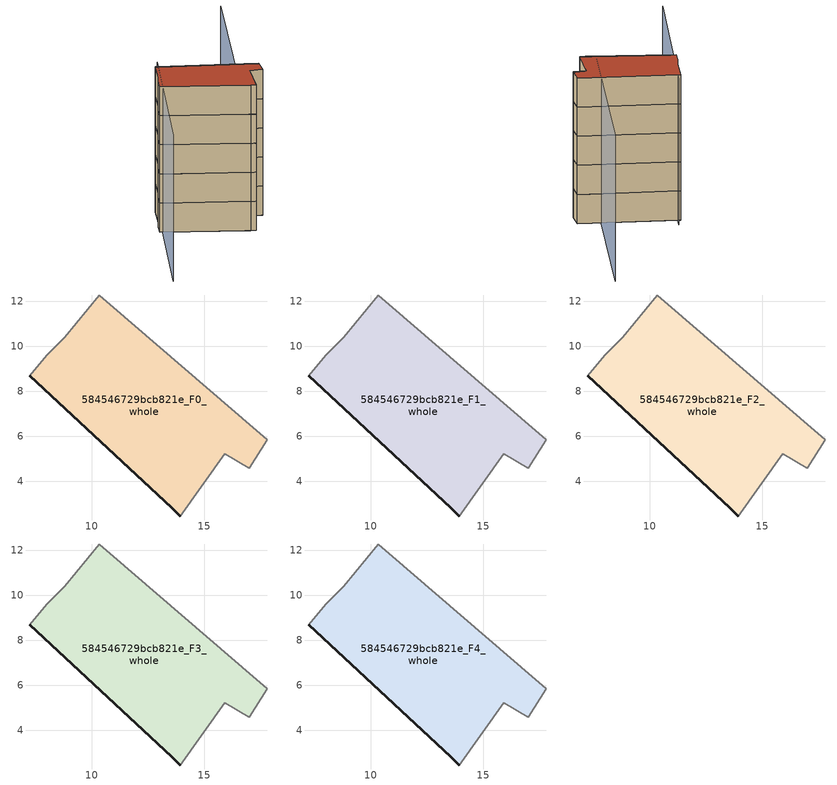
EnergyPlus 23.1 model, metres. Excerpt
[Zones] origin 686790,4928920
584546729bcb821e_F0_whole
 floor ground (EU_floor_Construction): 17.01,4.58 17.8,5.86 10.34,12.29 8.81,10.41 8.01,9.62 7.25,8.71 13.56,2.83 13.94,2.46 15.92,5.24 z0
 wall outside (EU_wall_Construction): 13.94,2.46 13.56,2.83 7.25,8.71 z0:3
 wall adiabatic (EU_wall_Construction): 7.25,8.71 8.01,9.62 8.81,10.41 10.34,12.29 17.8,5.86 17.01,4.58 15.92,5.24 13.94,2.46 z0:3
584546729bcb821e_F1_whole
 floor to 584546729bcb821e_F0_whole (EU_floor_Construction): 17,4.58 17.8,5.86 10.34,12.29 8.81,10.41 8.01,9.62 7.25,8.71 13.56,2.83 13.94,2.46 15.92,5.24 z3
 wall outside (EU_wall_Construction): 13.94,2.46 13.56,2.83 7.25,8.71 z3:6
 wall adiabatic (EU_wall_Construction): 7.25,8.71 8.01,9.62 8.81,10.41 10.34,12.29 17.8,5.86 17.01,4.58 15.92,5.24 13.94,2.46 z3:6
584546729bcb821e_F2_whole
 floor to 584546729bcb821e_F1_whole (EU_floor_Construction): 17,4.58 17.8,5.86 10.34,12.29 8.81,10.41 8.01,9.62 7.25,8.71 13.56,2.83 13.94,2.46 15.92,5.24 z6
 wall outside (EU_wall_Construction): 13.94,2.46 13.56,2.83 7.25,8.71 z6:9
 wall adiabatic (EU_wall_Construction): 7.25,8.71 8.01,9.62 8.81,10.41 10.34,12.29 17.8,5.86 17.01,4.58 15.92,5.24 13.94,2.46 z6:9
584546729bcb821e_F3_whole
 floor to 584546729bcb821e_F2_whole (EU_floor_Construction): 17,4.58 17.8,5.86 10.34,12.29 8.81,10.41 8.01,9.62 7.25,8.71 13.56,2.83 13.94,2.46 15.92,5.24 z9
 wall outside (EU_wall_Construction): 13.94,2.46 13.56,2.83 7.25,8.71 z9:12
 wall adiabatic (EU_wall_Construction): 7.25,8.71 8.01,9.62 8.81,10.41 10.34,12.29 17.8,5.86 17.01,4.58 15.92,5.24 13.94,2.46 z9:12
584546729bcb821e_F4_whole
 floor to 584546729bcb821e_F3_whole (EU_floor_Construction): 17,4.58 17.8,5.86 10.34,12.29 8.81,10.41 8.01,9.62 7.25,8.71 13.56,2.83 13.94,2.46 15.92,5.24 z12
 wall outside (EU_wall_Construction): 13.94,2.46 13.56,2.83 7.25,8.71 z12:15
 wall adiabatic (EU_wall_Construction): 7.25,8.71 8.01,9.62 8.81,10.41 10.34,12.29 17.8,5.86 17.01,4.58 15.92,5.24 13.94,2.46 z12:15
 roof outside (EU_roof_Construction): 17.8,5.86 17.01,4.58 15.92,5.24 13.94,2.46 13.56,2.83 7.25,8.71 8.01,9.62 8.81,10.41 10.34,12.29 z15
shading: 13.05,3.76 25,17.95 / 11.23,12.9 -0.1,-0.3 z0:15
[Building]
EU S2 Campaign: North Axis=0; Terrain=City; Solar Distribution=FullExterior
[Site:Location]
Bologna: Latitude=44.5; Longitude=11.25; Time Zone=1; Elevation=37
[SizingPeriod:WeatherFileDays]
AnnualSizingPeriod: Begin Month=1; Begin Day of Month=1; End Month=12; End Day of Month=31; Day of Week for Start Day=Monday; Use Weather File Daylight Saving Period=No; Use Weather File Rain and Snow Indicators=No
[MATERIAL]
EU_InternalMass_Material: Roughness=MediumRough; Thickness=0.1; Conductivity=1; Density=1800; Specific Heat=900; Thermal Absorptance=0.9; Solar Absorptance=0.7; Visible Absorptance=0.7
[MATERIAL:NOMASS] Roughness=MediumRough; Thermal Absorptance=0.9; Solar Absorptance=0.7; Visible Absorptance=0.7
Name | Thermal Resistance
EU_wall_NoMass | 0.905828
EU_roof_NoMass | 0.37593
EU_floor_NoMass | 0.67114
[CONSTRUCTION]
EU_wall_Construction: EU_wall_NoMass
EU_roof_Construction: EU_roof_NoMass
EU_floor_Construction: EU_floor_NoMass
EU_InternalMass_Construction: EU_InternalMass_Material
[ZONE] Type=1; Multiplier=1; Ceiling Height=autocalculate; Floor Area=autocalculate; Part of Total Floor Area=Yes
Name | Volume
584546729bcb821e_F0_whole | 136.583
584546729bcb821e_F1_whole; 584546729bcb821e_F2_whole; 584546729bcb821e_F3_whole; 584546729bcb821e_F4_whole | 136.584
[INTERNALMASS] Construction=EU_InternalMass_Construction; Surface Area=45.5278
Name | Zone or ZoneList
584546729bcb821e_F0_whole_EU_InternalMass | 584546729bcb821e_F0_whole
584546729bcb821e_F1_whole_EU_InternalMass | 584546729bcb821e_F1_whole
584546729bcb821e_F2_whole_EU_InternalMass | 584546729bcb821e_F2_whole
584546729bcb821e_F3_whole_EU_InternalMass | 584546729bcb821e_F3_whole
584546729bcb821e_F4_whole_EU_InternalMass | 584546729bcb821e_F4_whole
[OTHEREQUIPMENT] Fuel Type=Electricity; Design Level Calculation Method=Watts/Area; Power per Zone Floor Area=1; Fraction Latent=0; Fraction Radiant=0; Fraction Lost=0; Carbon Dioxide Generation Rate=0; EndUse Subcategory=EU_Step8_InternalGains
Name | Zone or ZoneList or Space or SpaceList | Schedule
EU_Step8_InternalGain_584546729bcb821e_F0_whole_f000 | 584546729bcb821e_F0_whole | EU_Step8_GainSchedule_584546729bcb821e_F0_whole_f000
EU_Step8_InternalGain_584546729bcb821e_F1_whole_f000 | 584546729bcb821e_F1_whole | EU_Step8_GainSchedule_584546729bcb821e_F1_whole_f000
EU_Step8_InternalGain_584546729bcb821e_F2_whole_f000 | 584546729bcb821e_F2_whole | EU_Step8_GainSchedule_584546729bcb821e_F2_whole_f000
EU_Step8_InternalGain_584546729bcb821e_F3_whole_f000 | 584546729bcb821e_F3_whole | EU_Step8_GainSchedule_584546729bcb821e_F3_whole_f000
EU_Step8_InternalGain_584546729bcb821e_F4_whole_f000 | 584546729bcb821e_F4_whole | EU_Step8_GainSchedule_584546729bcb821e_F4_whole_f000
[ZONEVENTILATION:DESIGNFLOWRATE] Schedule=EU_AlwaysOn; Design Flow Rate Calculation Method=AirChanges/Hour; Air Changes per Hour=0.73129; Ventilation Type=Natural; Fan Pressure Rise=0; Fan Total Efficiency=1; Constant Term Coefficient=1; Temperature Term Coefficient=0; Velocity Term Coefficient=0; Velocity Squared Term Coefficient=0; Minimum Indoor Temperature=-100; Maximum Indoor Temperature=100; Delta Temperature=-100; Minimum Outdoor Temperature=-100; Maximum Outdoor Temperature=100; Maximum Wind Speed=40
Name | Zone or ZoneList or Space or SpaceList
EU_ConstantAir_584546729bcb821e_F0_whole | 584546729bcb821e_F0_whole
EU_ConstantAir_584546729bcb821e_F1_whole | 584546729bcb821e_F1_whole
EU_ConstantAir_584546729bcb821e_F2_whole | 584546729bcb821e_F2_whole
EU_ConstantAir_584546729bcb821e_F3_whole | 584546729bcb821e_F3_whole
EU_ConstantAir_584546729bcb821e_F4_whole | 584546729bcb821e_F4_whole
[HVACTEMPLATE:THERMOSTAT] Constant Heating Setpoint=20; Constant Cooling Setpoint=50
EU_HeatOnly_584546729bcb821e_F0_whole; EU_HeatOnly_584546729bcb821e_F1_whole; EU_HeatOnly_584546729bcb821e_F2_whole; EU_HeatOnly_584546729bcb821e_F3_whole; EU_HeatOnly_584546729bcb821e_F4_whole
[HVACTEMPLATE:ZONE:IDEALLOADSAIRSYSTEM] System Availability Schedule=EU_AlwaysOn; Maximum Heating Supply Air Temperature=50; Minimum Cooling Supply Air Temperature=13; Maximum Heating Supply Air Humidity Ratio=0.0156; Minimum Cooling Supply Air Humidity Ratio=0.0077; Heating Limit=NoLimit; Cooling Limit=NoLimit; Heating Availability Schedule=EU_AlwaysOn; Cooling Availability Schedule=EU_CoolingOff; Dehumidification Control Type=ConstantSensibleHeatRatio; Cooling Sensible Heat Ratio=0.7; Dehumidification Setpoint=60; Humidification Control Type=None; Humidification Setpoint=30; Outdoor Air Method=None; Outdoor Air Flow Rate per Person=0.00944; Outdoor Air Flow Rate per Zone Floor Area=0; Outdoor Air Flow Rate per Zone=0; Demand Controlled Ventilation Type=None; Outdoor Air Economizer Type=NoEconomizer; Heat Recovery Type=None; Sensible Heat Recovery Effectiveness=0.7; Latent Heat Recovery Effectiveness=0.65
Name | Template Thermostat
584546729bcb821e_F0_whole | EU_HeatOnly_584546729bcb821e_F0_whole
584546729bcb821e_F1_whole | EU_HeatOnly_584546729bcb821e_F1_whole
584546729bcb821e_F2_whole | EU_HeatOnly_584546729bcb821e_F2_whole
584546729bcb821e_F3_whole | EU_HeatOnly_584546729bcb821e_F3_whole
584546729bcb821e_F4_whole | EU_HeatOnly_584546729bcb821e_F4_whole
[SIZING:ZONE] Zone Cooling Design Supply Air Temperature Input Method=SupplyAirTemperature; Zone Cooling Design Supply Air Temperature=13; Zone Heating Design Supply Air Temperature Input Method=SupplyAirTemperature; Zone Heating Design Supply Air Temperature=50; Zone Cooling Design Supply Air Humidity Ratio=0.008; Zone Heating Design Supply Air Humidity Ratio=0.008; Cooling Design Air Flow Method=DesignDay; Cooling Design Air Flow Rate=0; Cooling Minimum Air Flow per Zone Floor Area=0.000762; Cooling Minimum Air Flow=0; Cooling Minimum Air Flow Fraction=0.2; Heating Design Air Flow Method=DesignDay; Heating Design Air Flow Rate=0; Heating Maximum Air Flow per Zone Floor Area=0.002032; Heating Maximum Air Flow=0.141576; Heating Maximum Air Flow Fraction=0.3; Account for Dedicated Outdoor Air System=No; Dedicated Outdoor Air System Control Strategy=NeutralSupplyAir; Dedicated Outdoor Air Low Setpoint Temperature for Design=autosize; Dedicated Outdoor Air High Setpoint Temperature for Design=autosize; Zone Load Sizing Method=Sensible Load Only No Latent Load; Zone Latent Cooling Design Supply Air Humidity Ratio Input Method=HumidityRatioDifference; Zone Cooling Design Supply Air Humidity Ratio Difference=0.005; Zone Latent Heating Design Supply Air Humidity Ratio Input Method=HumidityRatioDifference; Zone Humidification Design Supply Air Humidity Ratio Difference=0.005
584546729bcb821e_F0_whole; 584546729bcb821e_F1_whole; 584546729bcb821e_F2_whole; 584546729bcb821e_F3_whole; 584546729bcb821e_F4_whole
[SCHEDULE:CONSTANT]
Name | Hourly Value
EU_AlwaysOn | 1
EU_CoolingOff | 0
[SCHEDULE:FILE] Column Number=1; Rows to Skip at Top=0; Number of Hours of Data=8760; Column Separator=Comma; Interpolate to Timestep=No; Minutes per Item=60; Adjust Schedule for Daylight Savings=Yes
Name | File
EU_Step8_GainSchedule_584546729bcb821e_F0_whole_f000 | ../../schedules/584546729bcb821e/584546729bcb821e_F0_whole_f000_gain.csv
EU_Step8_GainSchedule_584546729bcb821e_F1_whole_f000 | ../../schedules/584546729bcb821e/584546729bcb821e_F1_whole_f000_gain.csv
EU_Step8_GainSchedule_584546729bcb821e_F2_whole_f000 | ../../schedules/584546729bcb821e/584546729bcb821e_F2_whole_f000_gain.csv
EU_Step8_GainSchedule_584546729bcb821e_F3_whole_f000 | ../../schedules/584546729bcb821e/584546729bcb821e_F3_whole_f000_gain.csv
EU_Step8_GainSchedule_584546729bcb821e_F4_whole_f000 | ../../schedules/584546729bcb821e/584546729bcb821e_F4_whole_f000_gain.csv
